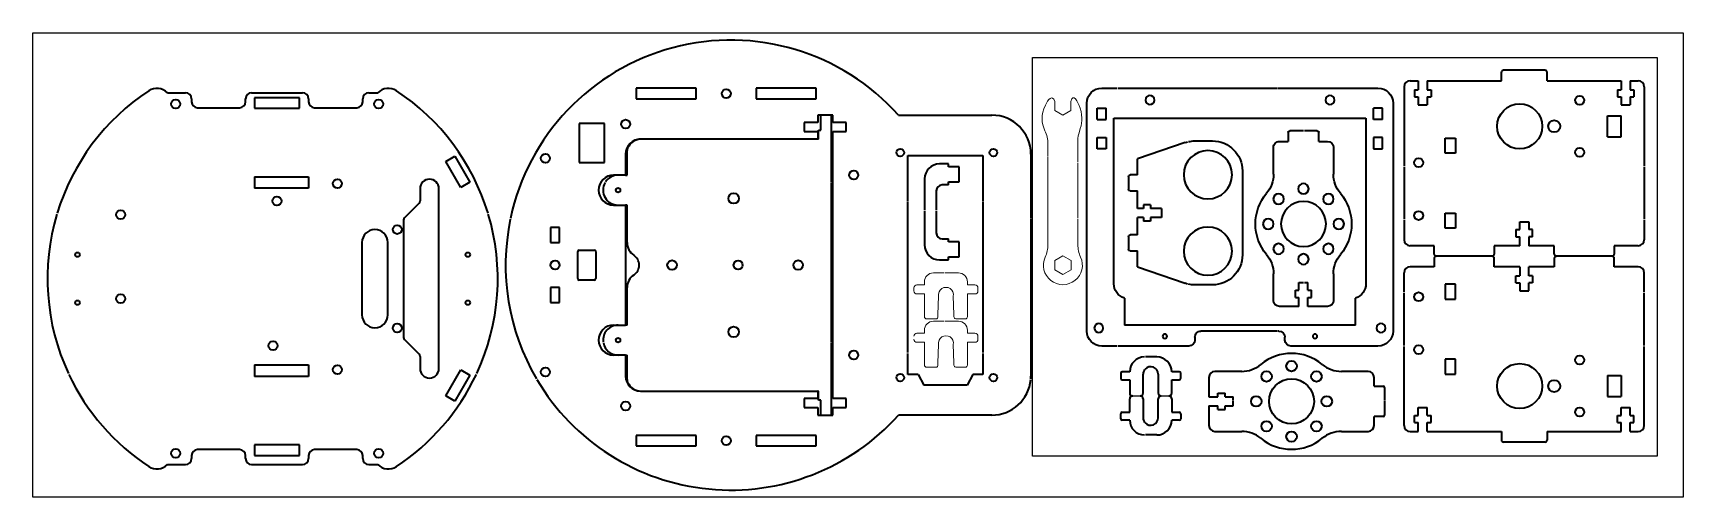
# Model space of a CAD drawing. Extents: x 118 to 667, y 50 to 205.
import ezdxf

# ---------------------------------------------------------------- set-up
doc = ezdxf.new("R2010")
doc.units = 0

# ---------------------------------------------------------------- blocks, each defined once
blk = doc.blocks.new('1')
at = {"color": 7, "lineweight": 35, "ltscale": 0.15}
for p, q in [((386.87, 399.2), (392.87, 399.2)), ((386.87, 275.2), (392.87, 275.2))]:
    blk.add_line(p, q, dxfattribs=at)
at = {"color": 7, "lineweight": 35, "ltscale": 0.025}
for p, q in [((394.87, 397.2), (394.87, 396.2)), ((412.87, 396.2), (412.87, 397.2)), ((433.87, 397.2), (433.87, 396.2)), ((451.87, 396.2), (451.87, 397.2)), ((394.87, 278.2), (394.87, 277.2)), ((412.87, 277.2), (412.87, 278.2)), ((433.87, 278.2), (433.87, 277.2)), ((451.87, 277.2), (451.87, 278.2))]:
    blk.add_line(p, q, dxfattribs=at)
at = {"color": 7, "lineweight": 35, "ltscale": 0.425}
for p, q in [((414.87, 399.2), (431.87, 399.2)), ((414.87, 275.2), (431.87, 275.2))]:
    blk.add_line(p, q, dxfattribs=at)
at = {"color": 7, "lineweight": 35, "ltscale": 0.0875}
for p, q in [((415.87, 397.5), (415.87, 394)), ((430.87, 394), (430.87, 397.5)), ((479.56, 376.28), (482.59, 378.03)), ((487.59, 369.37), (484.56, 367.62)), ((484.56, 306.78), (487.59, 305.03)), ((482.59, 296.37), (479.56, 298.12)), ((415.87, 281.76), (415.87, 278.26)), ((430.87, 278.26), (430.87, 281.76))]:
    blk.add_line(p, q, dxfattribs=at)
at = {"color": 7, "lineweight": 35, "ltscale": 0.375}
for p, q in [((430.87, 397.5), (415.87, 397.5)), ((415.87, 394), (430.87, 394)), ((430.87, 281.76), (415.87, 281.76)), ((415.87, 278.26), (430.87, 278.26))]:
    blk.add_line(p, q, dxfattribs=at)
at = {"color": 7, "lineweight": 35, "ltscale": 0.075}
for p, q in [((453.87, 399.2), (456.87, 399.2)), ((453.87, 275.2), (456.87, 275.2))]:
    blk.add_line(p, q, dxfattribs=at)
at = {"color": 7, "lineweight": 35, "ltscale": 0.35}
for p, q in [((396.87, 394.2), (410.87, 394.2)), ((435.87, 394.2), (449.87, 394.2)), ((410.87, 280.2), (396.87, 280.2)), ((449.87, 280.2), (435.87, 280.2))]:
    blk.add_line(p, q, dxfattribs=at)
at = {"color": 7, "lineweight": 35, "ltscale": 0.250001}
for p, q in [((484.56, 367.62), (479.56, 376.28)), ((482.59, 378.03), (487.59, 369.37)), ((479.56, 298.12), (484.56, 306.78)), ((487.59, 305.03), (482.59, 296.37))]:
    blk.add_line(p, q, dxfattribs=at)
at = {"color": 7, "lineweight": 35, "ltscale": 0.095}
for p, q in [((415.87, 371.15), (415.87, 367.35)), ((433.87, 371.15), (433.87, 367.35)), ((415.87, 308.41), (415.87, 304.61)), ((433.87, 308.41), (433.87, 304.61))]:
    blk.add_line(p, q, dxfattribs=at)
at = {"color": 7, "lineweight": 35, "ltscale": 0.45}
for p, q in [((415.87, 371.15), (433.87, 371.15)), ((433.87, 367.35), (415.87, 367.35)), ((415.87, 308.41), (433.87, 308.41)), ((433.87, 304.61), (415.87, 304.61))]:
    blk.add_line(p, q, dxfattribs=at)
at = {"color": 7, "lineweight": 35, "ltscale": 0.102145}
for p, q in [((470.97, 367.2), (470.97, 363.11)), ((470.97, 311.28), (470.97, 307.2))]:
    blk.add_line(p, q, dxfattribs=at)
at = {"color": 7, "lineweight": 35}
for p, q in [((477.27, 307.2), (477.27, 367.2)), ((465.47, 356.78), (465.47, 317.61)), ((451.64, 349.3), (451.64, 325.1)), ((460.22, 325.1), (460.22, 349.3))]:
    blk.add_line(p, q, dxfattribs=at)
at = {"color": 7, "lineweight": 35, "ltscale": 0.173744}
for p, q in [((470.68, 362.41), (465.77, 357.49)), ((465.77, 316.91), (470.68, 311.99))]:
    blk.add_line(p, q, dxfattribs=at)
at = {"color": 7, "lineweight": 35}
for centre, radius in [((389.57, 395.45), 1.5), ((457.17, 395.45), 1.5), ((443.47, 368.9), 1.5), ((423.29, 363.11), 1.5), ((371.22, 358.52), 1.5), ((463.37, 353.58), 1.5), ((356.87, 345.2), 0.75), ((486.87, 345.2), 0.75), ((356.87, 329.2), 0.75), ((371.22, 330.52), 1.5), ((486.87, 329.2), 0.75), ((463.37, 320.7), 1.5), ((422.02, 314.85), 1.5), ((443.47, 306.86), 1.5), ((389.57, 278.95), 1.5), ((457.17, 278.95), 1.5)]:
    blk.add_circle(centre, radius, dxfattribs=at)
for centre, radius, start, end in [((421.87, 337.2), 75, 123.3862, 163.0788), ((383.35, 395.65), 5, 45.2575, 123.3862), ((392.87, 397.2), 2, 360, 90), ((396.87, 396.2), 2, 180, 270), ((410.87, 396.2), 2, 270, 0), ((414.87, 397.2), 2, 90, 180), ((431.87, 397.2), 2, 360, 90), ((435.87, 396.2), 2, 180, 270), ((449.87, 396.2), 2, 270, 0), ((453.87, 397.2), 2, 90, 180), ((460.39, 395.65), 5, 56.6138, 134.7425), ((421.87, 337.2), 75, 16.9212, 56.6138), ((474.12, 367.2), 3.15, 0, 180), ((469.97, 363.11), 1, 315, 360), ((421.87, 337.2), 75, 163.3182, 204.9348), ((466.47, 356.78), 1, 135, 180), ((421.87, 337.2), 75, 335.0652, 16.6818), ((455.93, 349.3), 4.29, 0, 180), ((455.93, 325.1), 4.29, 180, 0), ((466.47, 317.61), 1, 180, 225), ((469.97, 311.28), 1, 360, 45), ((421.87, 337.2), 75, 205.1878, 236.6138), ((421.87, 337.2), 75, 303.3862, 334.8122), ((474.12, 307.2), 3.15, 180, 0), ((383.35, 278.75), 5, 236.6138, 314.7425), ((392.87, 277.2), 2, 270, 0), ((396.87, 278.2), 2, 90, 180), ((410.87, 278.2), 2, 0, 90), ((414.87, 277.2), 2, 180, 270), ((431.87, 277.2), 2, 270, 0), ((435.87, 278.2), 2, 90, 180), ((449.87, 278.2), 2, 0, 90), ((453.87, 277.2), 2, 180, 270), ((460.39, 278.75), 5, 225.2575, 303.3862)]:
    blk.add_arc(centre, radius, start, end, dxfattribs=at)
blk = doc.blocks.new('4')
at = {"color": 7, "lineweight": 35, "ltscale": 0.075}
for p, q in [((836.99, 356.63), (833.99, 356.63)), ((833.99, 324.63), (836.99, 324.63))]:
    blk.add_line(p, q, dxfattribs=at)
at = {"color": 7, "lineweight": 35, "ltscale": 0.025}
for p, q in [((836.99, 355.63), (836.99, 356.63)), ((836.99, 349.63), (836.99, 350.63)), ((836.99, 330.63), (836.99, 331.63)), ((836.99, 324.63), (836.99, 325.63))]:
    blk.add_line(p, q, dxfattribs=at)
at = {"color": 7, "lineweight": 35, "ltscale": 0.0875}
for p, q in [((840.49, 355.63), (836.99, 355.63)), ((836.99, 350.63), (840.49, 350.63)), ((840.49, 330.63), (836.99, 330.63)), ((836.99, 325.63), (840.49, 325.63))]:
    blk.add_line(p, q, dxfattribs=at)
at = {"color": 7, "lineweight": 35, "ltscale": 0.125}
for p, q in [((840.49, 350.63), (840.49, 355.63)), ((840.49, 325.63), (840.49, 330.63))]:
    blk.add_line(p, q, dxfattribs=at)
at = {"color": 7, "lineweight": 35}
for p, q in [((828.99, 351.63), (828.99, 341.21)), ((828.99, 340.91), (828.99, 329.63))]:
    blk.add_line(p, q, dxfattribs=at)
at = {"color": 7, "lineweight": 35, "ltscale": 0.35}
for p, q in [((832.89, 347.63), (832.89, 341.21)), ((832.89, 340.91), (832.89, 333.63))]:
    blk.add_line(p, q, dxfattribs=at)
at = {"color": 7, "lineweight": 35, "ltscale": 0.052499}
for p, q in [((836.99, 349.63), (834.89, 349.63)), ((834.89, 331.63), (836.99, 331.63))]:
    blk.add_line(p, q, dxfattribs=at)
at = {"color": 7, "lineweight": 35}
for centre, radius, start, end in [((833.99, 351.63), 5, 90, 180), ((834.89, 347.63), 2, 90, 180), ((834.89, 333.63), 2, 180, 270), ((833.99, 329.63), 5, 180, 270)]:
    blk.add_arc(centre, radius, start, end, dxfattribs=at)
blk = doc.blocks.new('7')
at = {"color": 7, "lineweight": 35, "ltscale": 0.07}
for p, q in [((986.52, 370.34), (986.52, 367.54)), ((1006.52, 367.54), (1006.52, 370.34)), ((1026.52, 370.34), (1026.52, 367.54)), ((1046.52, 367.54), (1046.52, 370.34)), ((1008.92, 312.54), (1008.92, 309.74)), ((1024.12, 312.54), (1024.12, 309.74))]:
    blk.add_line(p, q, dxfattribs=at)
at = {"color": 7, "lineweight": 35, "ltscale": 0.465001}
blk.add_line((1005.82, 371.04), (987.22, 371.04), dxfattribs=at)
at = {"color": 7, "lineweight": 35, "ltscale": 0.464999}
blk.add_line((1045.82, 371.04), (1027.22, 371.04), dxfattribs=at)
at = {"color": 7, "lineweight": 35}
for p, q in [((976.52, 359.03), (976.52, 365.54)), ((1056.52, 359.03), (1056.52, 365.54)), ((976.52, 341.21), (976.52, 358.73)), ((1056.52, 341.21), (1056.52, 358.73)), ((976.52, 314.54), (976.52, 340.91)), ((1056.52, 314.54), (1056.52, 340.91)), ((984.22, 312.54), (1008.92, 312.54)), ((1024.12, 312.54), (1048.82, 312.54))]:
    blk.add_line(p, q, dxfattribs=at)
at = {"color": 7, "lineweight": 35, "ltscale": 0.2}
for p, q in [((986.52, 367.54), (978.52, 367.54)), ((1054.52, 367.54), (1046.52, 367.54))]:
    blk.add_line(p, q, dxfattribs=at)
at = {"color": 7, "lineweight": 35, "ltscale": 0.2125}
for p, q in [((1015.02, 367.54), (1006.52, 367.54)), ((1026.52, 367.54), (1018.02, 367.54))]:
    blk.add_line(p, q, dxfattribs=at)
at = {"color": 7, "lineweight": 35, "ltscale": 0.060001}
for p, q in [((1013.77, 362.14), (1013.77, 364.54)), ((1019.27, 364.54), (1019.27, 362.14))]:
    blk.add_line(p, q, dxfattribs=at)
at = {"color": 7, "lineweight": 35, "ltscale": 0.03125}
for p, q in [((1013.77, 364.54), (1015.02, 364.54)), ((1019.27, 364.54), (1018.02, 364.54)), ((1013.77, 362.14), (1015.02, 362.14)), ((1019.27, 362.14), (1018.02, 362.14)), ((979.97, 317.94), (981.22, 317.94)), ((979.97, 315.54), (981.22, 315.54)), ((984.22, 317.94), (985.47, 317.94)), ((984.22, 315.54), (985.47, 315.54)), ((1047.57, 317.94), (1048.82, 317.94)), ((1047.57, 315.54), (1048.82, 315.54)), ((1051.82, 317.94), (1053.07, 317.94)), ((1051.82, 315.54), (1053.07, 315.54))]:
    blk.add_line(p, q, dxfattribs=at)
at = {"color": 7, "lineweight": 35, "ltscale": 0.075}
for p, q in [((1015.02, 367.54), (1015.02, 364.54)), ((1018.02, 364.54), (1018.02, 367.54)), ((1015.02, 359.54), (1018.02, 359.54)), ((981.22, 320.54), (984.22, 320.54)), ((1048.82, 320.54), (1051.82, 320.54)), ((981.22, 312.54), (981.22, 315.54)), ((984.22, 312.54), (984.22, 315.54)), ((1048.82, 312.54), (1048.82, 315.54)), ((1051.82, 312.54), (1051.82, 315.54))]:
    blk.add_line(p, q, dxfattribs=at)
at = {"color": 7, "lineweight": 35, "ltscale": 0.0875}
for p, q in [((993.64, 361.66), (990.14, 361.66)), ((990.14, 356.66), (993.64, 356.66)), ((993.64, 336.66), (990.14, 336.66)), ((990.14, 331.66), (993.64, 331.66))]:
    blk.add_line(p, q, dxfattribs=at)
at = {"color": 7, "lineweight": 35, "ltscale": 0.125}
for p, q in [((990.14, 361.66), (990.14, 356.66)), ((993.64, 356.66), (993.64, 361.66)), ((990.14, 336.66), (990.14, 331.66)), ((993.64, 331.66), (993.64, 336.66))]:
    blk.add_line(p, q, dxfattribs=at)
at = {"color": 7, "lineweight": 35, "ltscale": 0.064999}
for p, q in [((1015.02, 362.14), (1015.02, 359.54)), ((1018.02, 359.54), (1018.02, 362.14))]:
    blk.add_line(p, q, dxfattribs=at)
at = {"color": 7, "lineweight": 35, "ltscale": 0.1125}
for p, q in [((1044.27, 331.24), (1048.77, 331.24)), ((1044.27, 324.24), (1048.77, 324.24))]:
    blk.add_line(p, q, dxfattribs=at)
at = {"color": 7, "lineweight": 35, "ltscale": 0.175}
for p, q in [((1044.27, 331.24), (1044.27, 324.24)), ((1048.77, 331.24), (1048.77, 324.24))]:
    blk.add_line(p, q, dxfattribs=at)
at = {"color": 7, "lineweight": 35, "ltscale": 0.065}
for p, q in [((981.22, 317.94), (981.22, 320.54)), ((984.22, 317.94), (984.22, 320.54)), ((1048.82, 317.94), (1048.82, 320.54)), ((1051.82, 317.94), (1051.82, 320.54))]:
    blk.add_line(p, q, dxfattribs=at)
at = {"color": 7, "lineweight": 35, "ltscale": 0.06}
for p, q in [((979.97, 315.54), (979.97, 317.94)), ((985.47, 315.54), (985.47, 317.94)), ((1047.57, 315.54), (1047.57, 317.94)), ((1053.07, 315.54), (1053.07, 317.94))]:
    blk.add_line(p, q, dxfattribs=at)
at = {"color": 7, "lineweight": 35, "ltscale": 0.067499}
blk.add_line((978.52, 312.54), (981.22, 312.54), dxfattribs=at)
at = {"color": 7, "lineweight": 35, "ltscale": 0.345001}
blk.add_line((1023.42, 309.04), (1009.62, 309.04), dxfattribs=at)
at = {"color": 7, "lineweight": 35, "ltscale": 0.0675}
blk.add_line((1051.82, 312.54), (1054.52, 312.54), dxfattribs=at)
at = {"color": 7, "lineweight": 35}
for centre, radius in [((981.33, 357.49), 1.5), ((981.33, 339.86), 1.5), ((1035.02, 336.44), 1.5), ((1015.02, 327.74), 7.5), ((1026.52, 327.74), 2), ((1035.02, 319.04), 1.5)]:
    blk.add_circle(centre, radius, dxfattribs=at)
for centre, radius, start, end in [((987.22, 370.34), 0.7, 90, 180), ((1005.82, 370.34), 0.7, 360, 90), ((1027.22, 370.34), 0.7, 90, 180), ((1045.82, 370.34), 0.7, 360, 90), ((978.52, 365.54), 2, 90, 180), ((1054.52, 365.54), 2, 360, 90), ((978.52, 314.54), 2, 180, 270), ((1054.52, 314.54), 2, 270, 0), ((1009.62, 309.74), 0.7, 180, 270), ((1023.42, 309.74), 0.7, 270, 0)]:
    blk.add_arc(centre, radius, start, end, dxfattribs=at)
blk = doc.blocks.new('8')
at = {"color": 7, "lineweight": 35, "ltscale": 0.1625}
for p, q in [((1085.97, 348.9), (1085.97, 342.4)), ((1085.97, 339.4), (1085.97, 332.9))]:
    blk.add_line(p, q, dxfattribs=at)
at = {"color": 7, "lineweight": 35, "ltscale": 0.222169}
for p, q in [((1096.86, 350.9), (1087.97, 350.9)), ((1138.97, 350.9), (1130.09, 350.9)), ((1087.97, 330.9), (1096.86, 330.9)), ((1130.09, 330.9), (1138.97, 330.9))]:
    blk.add_line(p, q, dxfattribs=at)
at = {"color": 7, "lineweight": 35, "ltscale": 0.072501}
for p, q in [((1140.97, 346), (1140.97, 348.9)), ((1140.97, 332.9), (1140.97, 335.8))]:
    blk.add_line(p, q, dxfattribs=at)
at = {"color": 7, "lineweight": 35, "ltscale": 0.075}
for p, q in [((1085.97, 342.4), (1088.97, 342.4)), ((1093.97, 341.21), (1093.97, 342.4)), ((1093.97, 339.4), (1093.97, 340.91)), ((1140.97, 346), (1143.97, 346)), ((1085.97, 339.4), (1088.97, 339.4)), ((1143.97, 335.8), (1140.97, 335.8))]:
    blk.add_line(p, q, dxfattribs=at)
at = {"color": 7, "lineweight": 35, "ltscale": 0.03}
for p, q in [((1088.97, 342.4), (1088.97, 343.6)), ((1091.37, 342.4), (1091.37, 343.6)), ((1088.97, 338.2), (1088.97, 339.4)), ((1091.37, 338.2), (1091.37, 339.4))]:
    blk.add_line(p, q, dxfattribs=at)
at = {"color": 7, "lineweight": 35, "ltscale": 0.060001}
for p, q in [((1088.97, 343.6), (1091.37, 343.6)), ((1088.97, 338.2), (1091.37, 338.2))]:
    blk.add_line(p, q, dxfattribs=at)
at = {"color": 7, "lineweight": 35, "ltscale": 0.064999}
for p, q in [((1091.37, 342.4), (1093.97, 342.4)), ((1091.37, 339.4), (1093.97, 339.4))]:
    blk.add_line(p, q, dxfattribs=at)
at = {"color": 7, "lineweight": 35, "ltscale": 0.229999}
for p, q in [((1144.47, 345.5), (1144.47, 341.21)), ((1144.47, 340.91), (1144.47, 336.3))]:
    blk.add_line(p, q, dxfattribs=at)
at = {"color": 7, "lineweight": 35}
for centre, radius in [((1113.47, 352.65), 1.75), ((1105.16, 349.2), 1.75), ((1113.47, 340.9), 7.5), ((1121.78, 349.2), 1.75), ((1101.72, 340.9), 1.75), ((1125.22, 340.9), 1.75), ((1105.16, 332.59), 1.75), ((1113.47, 329.15), 1.75), ((1121.78, 332.59), 1.75)]:
    blk.add_circle(centre, radius, dxfattribs=at)
for centre, radius, start, end in [((1096.86, 360.9), 10, 270, 309.7151), ((1113.47, 340.9), 16, 50.2849, 129.7151), ((1130.09, 360.9), 10, 230.2849, 270), ((1087.97, 348.9), 2, 90, 180), ((1138.97, 348.9), 2, 360, 90), ((1143.97, 345.5), 0.5, 0, 90), ((1143.97, 336.3), 0.5, 270, 360), ((1087.97, 332.9), 2, 180, 270), ((1096.86, 320.9), 10, 50.2849, 90), ((1130.09, 320.9), 10, 90, 129.7151), ((1138.97, 332.9), 2, 270, 0), ((1113.47, 340.9), 16, 230.2849, 309.7151)]:
    blk.add_arc(centre, radius, start, end, dxfattribs=at)
blk = doc.blocks.new('5')
at = {"color": 7, "lineweight": 35}
for p, q in [((943.71, 397.25), (867.71, 397.25)), ((862.71, 392.25), (862.71, 363.25)), ((948.71, 359.03), (948.71, 392.25)), ((938.71, 388.25), (883.48, 388.25)), ((938.71, 304.25), (938.71, 388.25)), ((869.71, 384.75), (869.71, 307.75)), ((867.71, 359.25), (867.71, 359.03)), ((867.71, 358.73), (867.71, 333.25)), ((948.71, 305.58), (948.71, 358.73)), ((862.71, 329.25), (862.71, 305.58)), ((862.71, 305.28), (862.71, 300.25)), ((883.48, 304.25), (938.71, 304.25)), ((948.71, 300.25), (948.71, 305.28)), ((867.71, 295.25), (943.71, 295.25))]:
    blk.add_line(p, q, dxfattribs=at)
at = {"color": 7, "lineweight": 35, "ltscale": 0.075}
for p, q in [((928.41, 390.75), (928.41, 393.75)), ((932.21, 393.75), (932.21, 390.75)), ((938.21, 393.75), (938.21, 390.75)), ((942.01, 393.75), (942.01, 390.75)), ((928.41, 301.75), (928.41, 298.75)), ((932.21, 298.75), (932.21, 301.75)), ((938.21, 298.75), (938.21, 301.75)), ((942.01, 298.75), (942.01, 301.75))]:
    blk.add_line(p, q, dxfattribs=at)
at = {"color": 7, "lineweight": 35, "ltscale": 0.095}
for p, q in [((928.41, 393.75), (932.21, 393.75)), ((932.21, 390.75), (928.41, 390.75)), ((938.21, 393.75), (942.01, 393.75)), ((938.21, 390.75), (942.01, 390.75)), ((932.21, 301.75), (928.41, 301.75)), ((928.41, 298.75), (932.21, 298.75)), ((938.21, 301.75), (942.01, 301.75)), ((938.21, 298.75), (942.01, 298.75))]:
    blk.add_line(p, q, dxfattribs=at)
at = {"color": 7, "lineweight": 35, "ltscale": 0.225}
for p, q in [((869.71, 384.75), (878.71, 384.75)), ((878.71, 307.75), (869.71, 307.75))]:
    blk.add_line(p, q, dxfattribs=at)
at = {"color": 7, "lineweight": 35, "ltscale": 0.025}
for p, q in [((864.71, 361.25), (865.71, 361.25)), ((865.71, 331.25), (864.71, 331.25))]:
    blk.add_line(p, q, dxfattribs=at)
at = {"color": 7, "lineweight": 35}
for centre, radius in [((868.71, 393.25), 1.5), ((944.71, 376.25), 1.5), ((865.96, 371.25), 0.75), ((865.96, 321.25), 0.75), ((944.71, 316.25), 1.5), ((868.71, 299.25), 1.5)]:
    blk.add_circle(centre, radius, dxfattribs=at)
for centre, radius, start, end in [((867.71, 392.25), 5, 90, 180), ((943.71, 392.25), 5, 0, 90), ((883.48, 383.25), 5, 90, 162.5424), ((864.71, 363.25), 2, 180, 270), ((865.71, 359.25), 2, 360, 90), ((864.71, 329.25), 2, 90, 180), ((865.71, 333.25), 2, 270, 0), ((883.48, 309.25), 5, 197.4576, 270), ((867.71, 300.25), 5, 180, 270), ((943.71, 300.25), 5, 270, 360)]:
    blk.add_arc(centre, radius, start, end, dxfattribs=at)
blk = doc.blocks.new('9')
at = {"color": 7, "lineweight": 35}
blk.add_line((1205.35, 359.19), (1177.35, 359.19), dxfattribs=at)
at = {"color": 7, "lineweight": 35, "ltscale": 0.145834}
for p, q in [((1167.35, 349.19), (1167.35, 343.36)), ((1215.35, 343.36), (1215.35, 349.19))]:
    blk.add_line(p, q, dxfattribs=at)
at = {"color": 7, "lineweight": 35, "ltscale": 0.420834}
for p, q in [((1173.35, 324.19), (1167.89, 340.11)), ((1214.8, 340.11), (1209.35, 324.19))]:
    blk.add_line(p, q, dxfattribs=at)
at = {"color": 7, "lineweight": 35, "ltscale": 0.09}
for p, q in [((1189.85, 332.19), (1189.85, 328.59)), ((1192.85, 332.19), (1192.85, 328.59))]:
    blk.add_line(p, q, dxfattribs=at)
at = {"color": 7, "lineweight": 35, "ltscale": 0.075}
blk.add_line((1192.85, 332.19), (1189.85, 332.19), dxfattribs=at)
at = {"color": 7, "lineweight": 35, "ltscale": 0.06}
for p, q in [((1188.65, 328.59), (1188.65, 326.19)), ((1194.05, 328.59), (1194.05, 326.19)), ((1178.7, 321.79), (1178.7, 324.19)), ((1184, 324.19), (1184, 321.79)), ((1198.7, 321.79), (1198.7, 324.19)), ((1204, 324.19), (1204, 321.79))]:
    blk.add_line(p, q, dxfattribs=at)
at = {"color": 7, "lineweight": 35, "ltscale": 0.03}
for p, q in [((1189.85, 328.59), (1188.65, 328.59)), ((1189.85, 326.19), (1188.65, 326.19)), ((1194.05, 328.59), (1192.85, 328.59)), ((1194.05, 326.19), (1192.85, 326.19))]:
    blk.add_line(p, q, dxfattribs=at)
at = {"color": 7, "lineweight": 35, "ltscale": 0.05}
for p, q in [((1189.85, 326.19), (1189.85, 324.19)), ((1192.85, 326.19), (1192.85, 324.19))]:
    blk.add_line(p, q, dxfattribs=at)
at = {"color": 7, "lineweight": 35, "ltscale": 0.133749}
for p, q in [((1173.35, 324.19), (1178.7, 324.19)), ((1204, 324.19), (1209.35, 324.19))]:
    blk.add_line(p, q, dxfattribs=at)
at = {"color": 7, "lineweight": 35, "ltscale": 0.102499}
for p, q in [((1183.4, 321.19), (1179.3, 321.19)), ((1203.4, 321.19), (1199.3, 321.19))]:
    blk.add_line(p, q, dxfattribs=at)
at = {"color": 7, "lineweight": 35, "ltscale": 0.146249}
for p, q in [((1184, 324.19), (1189.85, 324.19)), ((1192.85, 324.19), (1198.7, 324.19))]:
    blk.add_line(p, q, dxfattribs=at)
at = {"color": 7, "lineweight": 35}
for centre in [(1178.6, 347.69), (1204.1, 347.69)]:
    blk.add_circle(centre, 8.05, dxfattribs=at)
for centre, radius, start, end in [((1177.35, 349.19), 10, 90, 180), ((1205.35, 349.19), 10, 0, 90), ((1177.35, 343.36), 10, 180, 192.3872), ((1177.35, 343.36), 10, 194.1533, 198.9246), ((1205.35, 343.36), 10, 341.0754, 345.8467), ((1205.35, 343.36), 10, 347.6128, 360), ((1179.3, 321.79), 0.6, 180, 270), ((1183.4, 321.79), 0.6, 270, 360), ((1199.3, 321.79), 0.6, 180, 270), ((1203.4, 321.79), 0.6, 270, 360)]:
    blk.add_arc(centre, radius, start, end, dxfattribs=at)
blk = doc.blocks.new('222')
at = {"lineweight": 0}
for p, q in [((809.72, 208.24), (812.43, 209.81)), ((812.43, 209.81), (815.14, 208.24)), ((809.72, 205.11), (809.72, 208.24)), ((812.43, 203.55), (809.72, 205.11)), ((815.14, 205.11), (812.43, 203.55)), ((815.14, 208.24), (815.14, 205.11))]:
    blk.add_line(p, q, dxfattribs=at)
at = {"color": 7, "linetype": 'Continuous', "lineweight": 15}
for p, q in [((807.43, 170.72), (807.43, 199.8)), ((817.43, 191.35), (817.43, 199.8)), ((817.43, 172.65), (817.43, 191.05)), ((807.43, 166.17), (807.43, 170.42)), ((817.43, 165.18), (817.43, 172.35)), ((812.43, 156.68), (809.8, 155.16)), ((809.8, 155.16), (809.8, 152.12)), ((815.06, 155.16), (812.43, 156.68)), ((815.06, 152.12), (815.06, 155.16))]:
    blk.add_line(p, q, dxfattribs=at)
at = {"lineweight": 0}
for centre, radius, start, end in [((812.43, 206.68), 6.5, 335.38, 204.62), ((797.43, 199.8), 10, 0, 24.62), ((827.43, 199.8), 10, 155.38, 180)]:
    blk.add_arc(centre, radius, start, end, dxfattribs=at)
at = {"color": 7, "linetype": 'Continuous', "lineweight": 15}
for centre, start, end in [((797.43, 166.17), 334.4905, 0), ((827.43, 165.18), 180, 198.0655)]:
    blk.add_arc(centre, 10, start, end, dxfattribs=at)
for points, knots in [([(809.8, 152.12), (808.84, 149.55), (804.96, 155.07), (805.23, 159.29), (806.46, 161.87)], [0, 0, 0, 0, 0.3112272, 0.874054, 0.874054, 0.874054, 0.874054]), ([(815.06, 152.12), (815.89, 149.15), (819.54, 156.28), (818.77, 159.49), (817.92, 162.08)], [0, 0, 0, 0, 0.3689542, 0.9029901, 0.9029901, 0.9029901, 0.9029901])]:
    blk.add_open_spline(points, degree=3, knots=knots, dxfattribs=at)

msp = doc.modelspace()

# ---------------------------------------------------------------- linework, layer by layer
at = {"color": 7, "lineweight": 35, "ltscale": 0.067499}
msp.add_line((576.57, 188.74), (579.27, 188.74), dxfattribs=at)
at = {"color": 7, "lineweight": 35, "ltscale": 0.075}
for p, q in [((579.27, 188.74), (579.27, 185.74)), ((582.27, 188.74), (582.27, 185.74)), ((646.87, 188.74), (646.87, 185.74)), ((649.87, 188.74), (649.87, 185.74)), ((579.27, 180.74), (582.27, 180.74)), ((646.87, 180.74), (649.87, 180.74)), ((374.73, 174.76), (374.73, 171.76)), ((379.46, 169.26), (379.46, 172.26)), ((388.73, 171.76), (388.73, 174.76)), ((315.23, 157.26), (315.71, 157.26)), ((315.71, 147.26), (315.23, 147.26)), ((293.23, 139.76), (290.23, 139.76)), ((613.07, 141.74), (616.07, 141.74)), ((290.23, 134.76), (293.23, 134.76)), ((613.07, 133.74), (613.07, 136.74)), ((616.07, 136.74), (616.07, 133.74)), ((293.23, 119.76), (290.23, 119.76)), ((290.23, 114.76), (293.23, 114.76)), ((315.71, 107.26), (315.23, 107.26)), ((315.23, 97.26), (315.71, 97.26)), ((374.73, 82.76), (374.73, 79.76)), ((379.46, 82.26), (379.46, 85.26)), ((388.73, 79.76), (388.73, 82.76))]:
    msp.add_line(p, q, dxfattribs=at)
at = {"color": 7, "lineweight": 35}
for p, q in [((582.27, 188.74), (606.97, 188.74)), ((622.17, 188.74), (646.87, 188.74)), ((338.73, 186.21), (318.73, 186.21)), ((318.73, 182.71), (338.73, 182.71)), ((378.73, 186.21), (358.73, 186.21)), ((358.73, 182.71), (378.73, 182.71)), ((574.57, 186.74), (574.57, 160.38)), ((654.57, 186.74), (654.57, 160.38)), ((383.71, 177.26), (383.71, 155.06)), ((406.13, 177.26), (437.23, 177.26)), ((384.23, 82.76), (384.23, 171.76)), ((379.23, 169.26), (320.23, 169.26)), ((379.46, 169.26), (379.23, 169.26)), ((409.23, 148.73), (409.23, 163.76)), ((409.23, 163.76), (434.23, 163.76)), ((434.23, 163.76), (434.23, 148.73)), ((450.23, 164.26), (450.23, 142.85)), ((574.57, 160.08), (574.57, 142.56)), ((654.57, 160.08), (654.57, 142.56)), ((383.71, 154.76), (383.71, 101.61)), ((409.23, 98.09), (409.23, 148.43)), ((434.23, 148.43), (434.23, 98.09)), ((315.23, 147.26), (315.23, 107.26)), ((450.23, 142.55), (450.23, 90.26)), ((574.57, 142.26), (574.57, 135.74)), ((654.57, 142.26), (654.57, 135.74)), ((383.71, 101.31), (383.71, 77.26)), ((409.23, 90.74), (409.23, 97.79)), ((434.23, 97.79), (434.23, 90.74)), ((320.23, 85.26), (379.23, 85.26)), ((379.46, 85.26), (379.23, 85.26)), ((437.23, 77.26), (406.13, 77.26)), ((338.73, 70.47), (318.73, 70.47)), ((318.73, 66.97), (338.73, 66.97)), ((378.73, 70.47), (358.73, 70.47)), ((358.73, 66.97), (378.73, 66.97))]:
    msp.add_line(p, q, dxfattribs=at)
at = {"color": 7, "lineweight": 35, "ltscale": 0.07}
for p, q in [((606.97, 188.74), (606.97, 191.54)), ((622.17, 188.74), (622.17, 191.54)), ((584.57, 130.94), (584.57, 133.74)), ((604.57, 133.74), (604.57, 130.94)), ((624.57, 130.94), (624.57, 133.74)), ((644.57, 133.74), (644.57, 130.94))]:
    msp.add_line(p, q, dxfattribs=at)
at = {"color": 7, "lineweight": 35, "ltscale": 0.345001}
msp.add_line((621.47, 192.24), (607.67, 192.24), dxfattribs=at)
at = {"color": 7, "lineweight": 35, "ltscale": 0.0675}
msp.add_line((649.87, 188.74), (652.57, 188.74), dxfattribs=at)
at = {"color": 7, "lineweight": 35, "ltscale": 0.0875}
for p, q in [((318.73, 186.21), (318.73, 182.71)), ((338.73, 182.71), (338.73, 186.21)), ((358.73, 186.21), (358.73, 182.71)), ((378.73, 182.71), (378.73, 186.21)), ((588.19, 169.63), (591.69, 169.63)), ((591.69, 164.63), (588.19, 164.63)), ((588.19, 144.63), (591.69, 144.63)), ((591.69, 139.63), (588.19, 139.63)), ((318.73, 70.47), (318.73, 66.97)), ((338.73, 66.97), (338.73, 70.47)), ((358.73, 70.47), (358.73, 66.97)), ((378.73, 66.97), (378.73, 70.47))]:
    msp.add_line(p, q, dxfattribs=at)
at = {"color": 7, "lineweight": 35, "ltscale": 0.06}
for p, q in [((578.02, 185.74), (578.02, 183.34)), ((583.52, 185.74), (583.52, 183.34)), ((645.62, 185.74), (645.62, 183.34)), ((651.12, 185.74), (651.12, 183.34))]:
    msp.add_line(p, q, dxfattribs=at)
at = {"color": 7, "lineweight": 35, "ltscale": 0.03125}
for p, q in [((578.02, 185.74), (579.27, 185.74)), ((578.02, 183.34), (579.27, 183.34)), ((582.27, 185.74), (583.52, 185.74)), ((582.27, 183.34), (583.52, 183.34)), ((645.62, 185.74), (646.87, 185.74)), ((645.62, 183.34), (646.87, 183.34)), ((649.87, 185.74), (651.12, 185.74)), ((649.87, 183.34), (651.12, 183.34)), ((611.82, 139.14), (613.07, 139.14)), ((617.32, 139.14), (616.07, 139.14)), ((611.82, 136.74), (613.07, 136.74)), ((617.32, 136.74), (616.07, 136.74))]:
    msp.add_line(p, q, dxfattribs=at)
at = {"color": 7, "lineweight": 35, "ltscale": 0.065}
for p, q in [((579.27, 183.34), (579.27, 180.74)), ((582.27, 183.34), (582.27, 180.74)), ((646.87, 183.34), (646.87, 180.74)), ((649.87, 183.34), (649.87, 180.74))]:
    msp.add_line(p, q, dxfattribs=at)
at = {"color": 7, "lineweight": 35, "ltscale": 0.0625}
for p, q in [((379.23, 177.26), (379.23, 174.76)), ((384.23, 174.76), (384.23, 177.26)), ((379.23, 171.76), (379.23, 169.26)), ((483.14, 91.73), (480.64, 91.73)), ((480.64, 89.03), (483.14, 89.03)), ((499.64, 91.73), (497.14, 91.73)), ((497.14, 89.03), (499.64, 89.03)), ((379.23, 85.26), (379.23, 82.76)), ((379.23, 79.76), (379.23, 77.26)), ((384.23, 77.26), (384.23, 79.76)), ((480.64, 78.23), (483.14, 78.23)), ((497.14, 78.23), (499.64, 78.23)), ((483.14, 75.53), (480.64, 75.53)), ((499.64, 75.53), (497.14, 75.53))]:
    msp.add_line(p, q, dxfattribs=at)
at = {"color": 7, "lineweight": 35, "ltscale": 0.125}
for p, q in [((384.23, 177.26), (379.23, 177.26)), ((380.21, 172.26), (380.21, 177.26)), ((588.19, 164.63), (588.19, 169.63)), ((591.69, 169.63), (591.69, 164.63)), ((588.19, 139.63), (588.19, 144.63)), ((591.69, 144.63), (591.69, 139.63)), ((290.23, 139.76), (290.23, 134.76)), ((293.23, 134.76), (293.23, 139.76)), ((299.76, 132.26), (304.76, 132.26)), ((304.76, 122.26), (299.76, 122.26)), ((290.23, 119.76), (290.23, 114.76)), ((293.23, 114.76), (293.23, 119.76)), ((379.23, 77.26), (384.23, 77.26)), ((380.21, 77.26), (380.21, 82.26))]:
    msp.add_line(p, q, dxfattribs=at)
at = {"color": 7, "lineweight": 35, "ltscale": 0.175}
for p, q in [((642.32, 170.04), (642.32, 177.04)), ((646.82, 170.04), (646.82, 177.04)), ((315.23, 164.26), (315.23, 157.26)), ((315.23, 97.26), (315.23, 90.26))]:
    msp.add_line(p, q, dxfattribs=at)
at = {"color": 7, "lineweight": 35, "ltscale": 0.1125}
for p, q in [((642.32, 177.04), (646.82, 177.04)), ((379.23, 174.76), (374.73, 174.76)), ((374.73, 171.76), (379.23, 171.76)), ((388.73, 174.76), (384.23, 174.76)), ((384.23, 171.76), (388.73, 171.76)), ((642.32, 170.04), (646.82, 170.04)), ((483.14, 89.03), (483.14, 84.63)), ((497.14, 84.63), (497.14, 89.03)), ((379.23, 82.76), (374.73, 82.76)), ((388.73, 82.76), (384.23, 82.76)), ((483.14, 78.23), (483.14, 82.63)), ((497.14, 82.63), (497.14, 78.23)), ((374.73, 79.76), (379.23, 79.76)), ((384.23, 79.76), (388.73, 79.76))]:
    msp.add_line(p, q, dxfattribs=at)
at = {"color": 7, "lineweight": 35, "ltscale": 0.325}
for p, q in [((299.7, 174.45), (299.7, 161.45)), ((308.2, 161.45), (308.2, 174.45))]:
    msp.add_line(p, q, dxfattribs=at)
at = {"color": 7, "lineweight": 35, "ltscale": 0.2125}
for p, q in [((308.2, 174.45), (299.7, 174.45)), ((299.7, 161.45), (308.2, 161.45)), ((613.07, 133.74), (604.57, 133.74)), ((624.57, 133.74), (616.07, 133.74))]:
    msp.add_line(p, q, dxfattribs=at)
at = {"color": 7, "lineweight": 35, "ltscale": 0.01875}
for p, q in [((379.46, 172.26), (380.21, 172.26)), ((380.21, 82.26), (379.46, 82.26))]:
    msp.add_line(p, q, dxfattribs=at)
at = {"color": 7, "lineweight": 35, "ltscale": 0.204246}
for p, q in [((315.71, 157.26), (315.71, 165.43)), ((315.71, 89.09), (315.71, 97.26))]:
    msp.add_line(p, q, dxfattribs=at)
at = {"color": 7, "lineweight": 35, "ltscale": 0.1}
for p, q in [((315.23, 157.26), (311.23, 157.26)), ((311.23, 147.26), (315.23, 147.26)), ((311.23, 107.26), (315.23, 107.26)), ((315.23, 97.26), (311.23, 97.26)), ((492.14, 96.63), (488.37, 96.63)), ((492.14, 70.63), (488.37, 70.63))]:
    msp.add_line(p, q, dxfattribs=at)
at = {"color": 7, "lineweight": 35, "ltscale": 0.312917}
for p, q in [((315.71, 134.75), (315.71, 147.26)), ((315.71, 107.26), (315.71, 119.78))]:
    msp.add_line(p, q, dxfattribs=at)
at = {"color": 7, "lineweight": 35, "ltscale": 0.060001}
for p, q in [((611.82, 139.14), (611.82, 136.74)), ((617.32, 136.74), (617.32, 139.14))]:
    msp.add_line(p, q, dxfattribs=at)
at = {"color": 7, "lineweight": 35, "ltscale": 0.064999}
for p, q in [((613.07, 139.14), (613.07, 141.74)), ((616.07, 141.74), (616.07, 139.14))]:
    msp.add_line(p, q, dxfattribs=at)
at = {"color": 7, "lineweight": 35, "ltscale": 0.2}
for p, q in [((584.57, 133.74), (576.57, 133.74)), ((652.57, 133.74), (644.57, 133.74))]:
    msp.add_line(p, q, dxfattribs=at)
at = {"color": 7, "lineweight": 35, "ltscale": 0.225}
for p, q in [((299.26, 122.76), (299.26, 131.76)), ((305.26, 131.76), (305.26, 122.76))]:
    msp.add_line(p, q, dxfattribs=at)
at = {"lineweight": 0}
for p, q in [((414.78, 121.65), (414.78, 120.65)), ((429.08, 121.65), (429.08, 120.65)), ((411.28, 118.65), (411.28, 119.65)), ((412.28, 120.65), (414.78, 120.65)), ((414.78, 117.65), (412.28, 117.65)), ((419.48, 116.89), (419.28, 110.75)), ((424.39, 116.89), (424.58, 110.75)), ((431.58, 120.65), (429.08, 120.65)), ((429.08, 117.65), (431.58, 117.65)), ((432.58, 118.65), (432.58, 119.65)), ((412.28, 104.53), (414.78, 104.53)), ((414.78, 105.53), (414.78, 104.53)), ((415.45, 109.35), (418.68, 109.35)), ((425.18, 109.35), (428.41, 109.35)), ((429.08, 105.53), (429.08, 104.53)), ((431.58, 104.53), (429.08, 104.53)), ((414.78, 101.53), (412.28, 101.53)), ((419.48, 100.77), (419.28, 94.63)), ((424.39, 100.77), (424.58, 94.63)), ((429.08, 101.53), (431.58, 101.53)), ((432.58, 102.53), (432.58, 103.53)), ((415.45, 93.23), (418.68, 93.23)), ((425.18, 93.23), (428.41, 93.23))]:
    msp.add_line(p, q, dxfattribs=at)
at = {"color": 7, "linetype": 'Continuous', "lineweight": 15}
for p, q in [((421.36, 124.65), (417.76, 124.65)), ((426.11, 124.65), (421.66, 124.65)), ((414.78, 117.65), (414.78, 110.05)), ((414.78, 116.65), (414.78, 116.17)), ((429.08, 117.65), (429.08, 110.05)), ((429.08, 116.65), (429.08, 116.17)), ((419.28, 110.05), (419.28, 110.75)), ((424.58, 110.75), (424.58, 110.05)), ((421.36, 108.53), (417.76, 108.53)), ((426.11, 108.53), (421.66, 108.53)), ((414.78, 101.53), (414.78, 93.93)), ((414.78, 100.53), (414.78, 100.05)), ((429.08, 101.53), (429.08, 93.93)), ((429.08, 100.53), (429.08, 100.05)), ((419.28, 93.93), (419.28, 94.63)), ((424.58, 94.63), (424.58, 93.93))]:
    msp.add_line(p, q, dxfattribs=at)
at = {"color": 7, "lineweight": 35, "ltscale": 0.08629}
msp.add_line((412.68, 90.74), (409.23, 90.74), dxfattribs=at)
at = {"color": 7, "lineweight": 35, "ltscale": 0.098822}
msp.add_line((412.68, 90.74), (414.56, 87.26), dxfattribs=at)
at = {"color": 7, "lineweight": 35, "ltscale": 0.098827}
msp.add_line((430.9, 90.74), (429.02, 87.26), dxfattribs=at)
at = {"color": 7, "lineweight": 35, "ltscale": 0.083147}
msp.add_line((434.23, 90.74), (430.9, 90.74), dxfattribs=at)
at = {"color": 7, "lineweight": 35, "ltscale": 0.0375}
for p, q in [((480.14, 91.23), (480.14, 89.53)), ((500.14, 89.53), (500.14, 91.23)), ((480.14, 76.03), (480.14, 77.73)), ((500.14, 77.73), (500.14, 76.03))]:
    msp.add_line(p, q, dxfattribs=at)
at = {"color": 7, "lineweight": 35, "ltscale": 0.15625}
for p, q in [((487.64, 84.63), (487.64, 90.88)), ((492.64, 90.88), (492.64, 84.63)), ((487.64, 82.63), (487.64, 76.38)), ((492.64, 76.38), (492.64, 82.63))]:
    msp.add_line(p, q, dxfattribs=at)
for p, q in [((538.53, 92.78), (538.23, 92.78)), ((484.14, 83.63), (486.64, 83.63)), ((493.64, 83.63), (496.14, 83.63))]:
    msp.add_line(p, q)
at = {"color": 7, "lineweight": 35, "ltscale": 0.361623}
msp.add_line((429.02, 87.26), (414.56, 87.26), dxfattribs=at)
for points in [[(117.8, 204.66), (667.47, 204.66), (667.47, 49.94), (117.8, 49.94)], [(450.73, 196.45), (658.85, 196.45), (658.85, 63.53), (450.73, 63.53)]]:
    msp.add_lwpolyline(points, close=True)
at = {"color": 7, "lineweight": 35}
for centre, radius in [((348.73, 184.46), 1.5), ((633.07, 182.24), 1.5), ((613.07, 173.54), 7.5), ((315.23, 174.26), 1.5), ((624.57, 173.54), 2), ((406.73, 164.76), 1.25), ((437.73, 164.76), 1.25), ((633.07, 164.84), 1.5), ((288.52, 162.89), 1.5), ((579.38, 161.42), 1.5), ((391.23, 157.26), 1.5), ((312.71, 152.26), 0.75), ((351.21, 149.51), 1.75), ((579.38, 143.8), 1.5), ((291.73, 127.26), 1.5), ((330.71, 127.26), 1.6), ((352.71, 127.26), 1.5), ((372.71, 127.26), 1.6), ((351.21, 105.01), 1.75), ((312.71, 102.26), 0.75), ((391.23, 97.26), 1.5), ((288.52, 91.64), 1.5), ((406.73, 89.76), 1.25), ((437.73, 89.76), 1.25), ((315.23, 80.26), 1.5), ((348.73, 68.72), 1.5)]:
    msp.add_circle(centre, radius, dxfattribs=at)
for centre, radius, start, end in [((350.23, 127.26), 75, 41.8103, 168.0092), ((576.57, 186.74), 2, 90, 180), ((607.67, 191.54), 0.7, 90, 180), ((621.47, 191.54), 0.7, 360, 90), ((652.57, 186.74), 2, 360, 90), ((437.23, 164.26), 13, 0, 90), ((320.23, 164.26), 5, 90, 180), ((317.85, 165.43), 2.14, 155.8741, 180), ((320.46, 164.26), 5, 90, 155.8741), ((311.23, 152.26), 5, 90, 270), ((312.71, 152.26), 5, 150.1094, 270), ((312.71, 152.26), 5, 90, 146.0586), ((350.23, 127.26), 75, 168.2434, 210.3239), ((299.76, 131.76), 0.5, 90, 180), ((304.76, 131.76), 0.5, 0, 90), ((320.71, 134.75), 5, 180, 236.251), ((576.57, 135.74), 2, 180, 270), ((652.57, 135.74), 2, 270, 0), ((315.71, 127.26), 4, 303.749, 56.251), ((585.27, 130.94), 0.7, 180, 270), ((603.87, 130.94), 0.7, 270, 0), ((625.27, 130.94), 0.7, 180, 270), ((643.87, 130.94), 0.7, 270, 0), ((299.76, 122.76), 0.5, 180, 270), ((304.76, 122.76), 0.5, 270, 360), ((320.71, 119.78), 5, 123.749, 180), ((311.23, 102.26), 5, 90, 270), ((312.71, 102.26), 5, 90, 187.5443), ((312.71, 102.26), 5, 191.0282, 270), ((488.14, 91.63), 5, 90.7442, 178.834), ((492.14, 91.63), 5, 1.1658, 89.9916), ((350.23, 127.26), 75, 210.5898, 318.1897), ((320.23, 90.26), 5, 180, 270), ((317.85, 89.09), 2.14, 180, 204.1259), ((320.46, 90.26), 5, 204.1259, 270), ((437.23, 90.26), 13, 270, 354.8516), ((437.23, 90.26), 13, 356.1779, 0), ((480.64, 91.23), 0.5, 90, 180), ((480.64, 89.53), 0.5, 180, 270), ((490.14, 90.88), 2.5, 140.6911, 180), ((490.14, 90.88), 2.5, 0.0326, 137.5123), ((499.64, 91.23), 0.5, 0, 90), ((499.64, 89.53), 0.5, 270, 0), ((484.14, 84.63), 1, 180, 270), ((484.14, 82.63), 1, 90, 180), ((486.64, 84.63), 1, 270, 0), ((486.64, 82.63), 1, 360, 90), ((493.64, 84.63), 1, 180, 270), ((493.64, 82.63), 1, 90, 180), ((496.14, 84.63), 1, 270, 0), ((496.14, 82.63), 1, 360, 90), ((480.64, 77.73), 0.5, 90, 180), ((499.64, 77.73), 0.5, 360, 90), ((480.64, 76.03), 0.5, 180, 270), ((488.14, 75.63), 5, 181.166, 269.2558), ((490.14, 76.38), 2.5, 180, 219.3089), ((490.14, 76.38), 2.5, 222.4877, 359.9674), ((492.14, 75.63), 5, 270.0084, 358.8342), ((499.64, 76.03), 0.5, 270, 360)]:
    msp.add_arc(centre, radius, start, end, dxfattribs=at)
at = {"color": 7, "linetype": 'Continuous', "lineweight": 15}
for centre, start, end in [((417.74, 121.7), 89.6614, 180.8185), ((426.13, 121.7), 359.1815, 90.3395), ((417.74, 105.57), 89.6614, 180.8185), ((426.13, 105.57), 359.1815, 90.3395)]:
    msp.add_arc(centre, 2.96, start, end, dxfattribs=at)
at = {"lineweight": 0}
for centre, radius, start, end in [((412.28, 119.65), 1, 90, 180), ((412.28, 118.65), 1, 180, 270), ((421.93, 117.35), 2.5, 349.302, 190.698), ((431.58, 119.65), 1, 0, 90), ((431.58, 118.65), 1, 270, 0), ((418.58, 110.05), 0.7, 270, 0), ((412.28, 103.53), 1, 90, 180), ((431.58, 103.53), 1, 0, 90), ((412.28, 102.53), 1, 180, 270), ((421.93, 101.23), 2.5, 349.302, 190.698), ((431.58, 102.53), 1, 270, 0), ((418.58, 93.93), 0.7, 270, 0)]:
    msp.add_arc(centre, radius, start, end, dxfattribs=at)
at = {"lineweight": 15}
for centre, start, end in [((415.48, 110.05), 180, 270), ((425.28, 110.05), 180, 262.3113), ((428.38, 110.05), 270, 0), ((415.48, 93.93), 180, 270), ((425.28, 93.93), 180, 262.3113), ((428.38, 93.93), 270, 0)]:
    msp.add_arc(centre, 0.7, start, end, dxfattribs=at)

# ---------------------------------------------------------------- block references
for name, p in [('1', (-224.24, -214.45)), ('4', (-414.18, -195.64)), ('7', (-401.95, -240.8)), ('8', (-576.41, -259.06))]:
    msp.add_blockref(name, p)
at = {"xscale": -1}
for name, p, rotation in [('222', (-351.54, 333.92), 180), ('5', (173.61, -762.42), 270), ('8', (200.14, -972.49), 270), ('9', (161.5, -1046.69), 270)]:
    msp.add_blockref(name, p, dxfattribs=dict(at, rotation=rotation))

doc.saveas('drawing.dxf')
